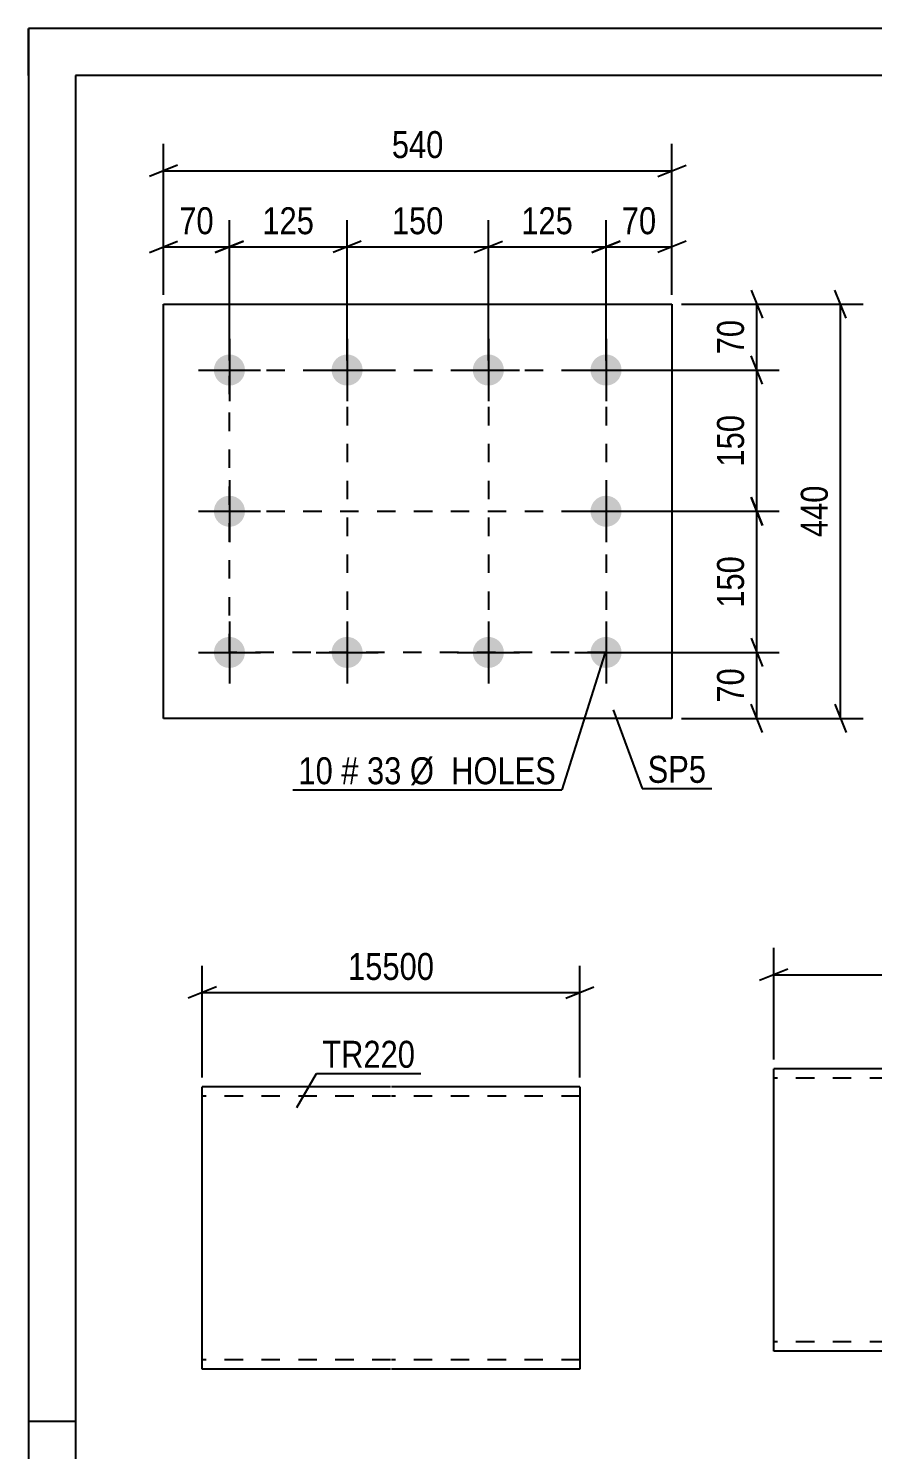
# Model space of a CAD drawing. Header units: millimetres. Extents: x 0 to 420, y 0 to 297.
# Drawn here: x 0 to 89.7, y 146 to 297 of the extents above; entities that cross this region are included whole.
import ezdxf

# ---------------------------------------------------------------- set-up
doc = ezdxf.new("R2010")
doc.units = ezdxf.units.MM
doc.linetypes.add('DXK_LINE_DOT2', pattern=[3.9198, 1.9599, -1.9599])
doc.styles.add('Arial Narrow', font='ARIALN.TTF', dxfattribs={"height": 0.2})

# ---------------------------------------------------------------- blocks, each defined once
blk = doc.blocks.new('Unknown-761545509-1163')
at = {"color": 5, "linetype": 'Continuous'}
for p, q in [((420, 297), (0, 297)), ((0, 297), (0, 0)), ((0, 292), (0, 297)), ((415, 292), (5, 292)), ((5, 292), (5, 5)), ((5, 149), (0, 149))]:
    blk.add_line(p, q, dxfattribs=at)
blk = doc.blocks.new('Part-761545509-7812 - 7811')
at = {"color": 2, "linetype": 'Continuous'}
for p, q in [((38.47, 184.57), (18.47, 184.57)), ((18.47, 156.57), (18.47, 184.57)), ((58.57, 184.57), (38.57, 184.57)), ((58.57, 184.57), (58.57, 154.57)), ((18.47, 154.57), (18.47, 156.57)), ((38.47, 154.57), (18.47, 154.57)), ((58.57, 154.57), (38.57, 154.57))]:
    blk.add_line(p, q, dxfattribs=at)
at = {"color": 7, "linetype": 'DXK_LINE_DOT2'}
for p, q in [((38.47, 183.57), (18.47, 183.57)), ((58.57, 183.57), (38.57, 183.57)), ((18.47, 154.72), (18.47, 156.57)), ((18.47, 155.57), (18.47, 155.65)), ((38.47, 155.57), (18.47, 155.57)), ((58.57, 155.57), (38.57, 155.57)), ((58.57, 155.57), (58.57, 155.65))]:
    blk.add_line(p, q, dxfattribs=at)
blk = doc.blocks.new('Part-761545509-7825 - 7824')
at = {"color": 2, "linetype": 'Continuous'}
for p, q in [((99.16, 186.47), (79.16, 186.47)), ((79.16, 158.47), (79.16, 186.47)), ((119.26, 186.47), (99.26, 186.47)), ((119.26, 186.47), (119.26, 156.47)), ((79.16, 156.47), (79.16, 158.47)), ((99.16, 156.47), (79.16, 156.47)), ((119.26, 156.47), (99.26, 156.47))]:
    blk.add_line(p, q, dxfattribs=at)
at = {"color": 7, "linetype": 'DXK_LINE_DOT2'}
for p, q in [((99.16, 185.47), (79.16, 185.47)), ((119.26, 185.47), (99.26, 185.47)), ((79.16, 156.62), (79.16, 158.47)), ((79.16, 157.47), (79.16, 157.54)), ((99.16, 157.47), (79.16, 157.47)), ((119.26, 157.47), (99.26, 157.47)), ((119.26, 157.47), (119.26, 157.54))]:
    blk.add_line(p, q, dxfattribs=at)
blk = doc.blocks.new('Part-761545509-7843 - 7842')
at = {"color": 2, "linetype": 'Continuous'}
for p, q in [((14.35, 223.71), (14.35, 267.71)), ((14.35, 267.71), (68.35, 267.71)), ((68.35, 267.71), (68.35, 223.71)), ((68.35, 223.71), (14.35, 223.71))]:
    blk.add_line(p, q, dxfattribs=at)
blk = doc.blocks.new('Bolt-761545509-7844 - 7842')
at = {"linetype": 'Continuous'}
for points in [[(21.35, 262.36, -1), (21.35, 259.06, -1)], [(33.85, 262.36, -1), (33.85, 259.06, -1)], [(48.85, 262.36, -1), (48.85, 259.06, -1)], [(61.35, 262.36, -1), (61.35, 259.06, -1)], [(21.35, 247.36, -1), (21.35, 244.06, -1)], [(61.35, 247.36, -1), (61.35, 244.06, -1)], [(21.35, 232.36, -1), (21.35, 229.06, -1)], [(33.85, 232.36, -1), (33.85, 229.06, -1)], [(48.85, 232.36, -1), (48.85, 229.06, -1)], [(61.35, 232.36, -1), (61.35, 229.06, -1)]]:
    blk.add_hatch(color=1, dxfattribs=at).paths.add_polyline_path(points)
at = {"color": 1, "linetype": 'Continuous'}
for p, q in [((21.35, 264.01), (21.35, 257.41)), ((33.85, 264.01), (33.85, 257.41)), ((48.85, 264.01), (48.85, 257.41)), ((61.35, 264.01), (61.35, 257.41)), ((18.05, 260.71), (24.65, 260.71)), ((30.55, 260.71), (37.15, 260.71)), ((45.55, 260.71), (52.15, 260.71)), ((58.05, 260.71), (64.65, 260.71)), ((21.35, 249.01), (21.35, 242.41)), ((61.35, 249.01), (61.35, 242.41)), ((18.05, 245.71), (24.65, 245.71)), ((58.05, 245.71), (64.65, 245.71)), ((21.35, 234.01), (21.35, 227.41)), ((33.85, 234.01), (33.85, 227.41)), ((48.85, 234.01), (48.85, 227.41)), ((61.35, 234.01), (61.35, 227.41)), ((18.05, 230.71), (24.65, 230.71)), ((30.55, 230.71), (37.15, 230.71)), ((45.55, 230.71), (52.15, 230.71)), ((58.05, 230.71), (64.65, 230.71))]:
    blk.add_line(p, q, dxfattribs=at)
blk = doc.blocks.new('Rectangle-761545509-9644 - 7842')
at = {"color": 1, "linetype": 'DXK_LINE_DOT2'}
blk.add_lwpolyline([(21.35, 260.71), (61.35, 260.71), (61.35, 230.71), (21.35, 230.71), (21.35, 260.71)], close=True, dxfattribs=at)
blk = doc.blocks.new('Line-761545509-9654 - 7842')
at = {"color": 1, "linetype": 'DXK_LINE_DOT2'}
blk.add_line((33.85, 260.71), (33.85, 230.71), dxfattribs=at)
blk = doc.blocks.new('Line-761545509-9661 - 7842')
at = {"color": 1, "linetype": 'DXK_LINE_DOT2'}
blk.add_line((48.85, 260.71), (48.85, 230.71), dxfattribs=at)
blk = doc.blocks.new('Line-761545509-9668 - 7842')
at = {"color": 1, "linetype": 'DXK_LINE_DOT2'}
blk.add_line((21.35, 245.71), (61.35, 245.71), dxfattribs=at)
blk = doc.blocks.new('StraightDimension-761545509-8137 - 7811')
at = {"color": 7, "linetype": 'Continuous'}
for p, q in [((18.47, 185.57), (18.47, 197.42)), ((58.57, 185.57), (58.57, 197.42)), ((19.97, 195.17), (16.97, 193.97)), ((57.07, 193.97), (60.07, 195.17)), ((18.47, 194.57), (58.57, 194.57))]:
    blk.add_line(p, q, dxfattribs=at)
at = {"color": 0}
blk.add_wipeout([(43.69, 195.32), (43.69, 199.52), (33.35, 199.52), (33.35, 195.32)], dxfattribs=at)
at = {"color": 3, "style": 'Arial Narrow'}
blk.add_text('15500', height=2.863, dxfattribs=at).set_placement((33.95, 195.92))
blk = doc.blocks.new('StraightDimension-761545509-8141 - 7824')
at = {"color": 7, "linetype": 'Continuous'}
for p, q in [((79.16, 187.47), (79.16, 199.32)), ((119.26, 187.47), (119.26, 199.32)), ((80.66, 197.07), (77.66, 195.87)), ((79.16, 196.47), (119.26, 196.47)), ((117.76, 195.87), (120.76, 197.07))]:
    blk.add_line(p, q, dxfattribs=at)
at = {"color": 0}
blk.add_wipeout([(104.38, 197.22), (104.38, 201.42), (94.04, 201.42), (94.04, 197.22)], dxfattribs=at)
at = {"color": 3, "style": 'Arial Narrow'}
blk.add_text('17700', height=2.863, dxfattribs=at).set_placement((94.64, 197.82))
blk = doc.blocks.new('StraightDimension-761545509-11069 - 7842')
at = {"color": 7, "linetype": 'Continuous'}
for p, q in [((77.95, 259.21), (76.75, 262.21)), ((62.35, 260.71), (79.75, 260.71)), ((77.35, 245.71), (77.35, 260.71)), ((76.75, 247.21), (77.95, 244.21)), ((62.35, 245.71), (79.75, 245.71))]:
    blk.add_line(p, q, dxfattribs=at)
at = {"color": 0}
blk.add_wipeout([(76.6, 256.55), (72.4, 256.55), (72.4, 249.86), (76.6, 249.86)], dxfattribs=at)
at = {"color": 3, "style": 'Arial Narrow'}
blk.add_text('150', height=2.863, rotation=90.0002, dxfattribs=at).set_placement((76, 250.46))
blk = doc.blocks.new('StraightDimension-761545509-8177 - 7842')
at = {"color": 7, "linetype": 'Continuous'}
for p, q in [((76.75, 269.21), (77.95, 266.21)), ((69.35, 267.71), (79.75, 267.71)), ((77.35, 260.71), (77.35, 267.71)), ((77.95, 259.21), (76.75, 262.21)), ((62.35, 260.71), (79.75, 260.71))]:
    blk.add_line(p, q, dxfattribs=at)
at = {"color": 0}
blk.add_wipeout([(76.6, 266.63), (72.4, 266.63), (72.4, 261.78), (76.6, 261.78)], dxfattribs=at)
at = {"color": 3, "style": 'Arial Narrow'}
blk.add_text('70', height=2.863, rotation=90.0002, dxfattribs=at).set_placement((76, 262.38))
blk = doc.blocks.new('StraightDimension-761545509-8180 - 7842')
at = {"color": 7, "linetype": 'Continuous'}
for p, q in [((76.75, 232.21), (77.95, 229.21)), ((62.35, 230.71), (79.75, 230.71)), ((77.35, 223.71), (77.35, 230.71)), ((77.95, 222.21), (76.75, 225.21)), ((69.35, 223.71), (79.75, 223.71))]:
    blk.add_line(p, q, dxfattribs=at)
at = {"color": 0}
blk.add_wipeout([(76.6, 229.63), (72.4, 229.63), (72.4, 224.78), (76.6, 224.78)], dxfattribs=at)
at = {"color": 3, "style": 'Arial Narrow'}
blk.add_text('70', height=2.863, rotation=90.0002, dxfattribs=at).set_placement((76, 225.38))
blk = doc.blocks.new('StraightDimension-761545509-8193 - 7842')
at = {"color": 7, "linetype": 'Continuous'}
for p, q in [((86.85, 266.21), (85.65, 269.21)), ((69.35, 267.71), (88.65, 267.71)), ((86.25, 223.71), (86.25, 267.71)), ((85.65, 225.21), (86.85, 222.21)), ((69.35, 223.71), (88.65, 223.71))]:
    blk.add_line(p, q, dxfattribs=at)
at = {"color": 0}
blk.add_wipeout([(85.5, 249.05), (81.3, 249.05), (81.3, 242.36), (85.5, 242.36)], dxfattribs=at)
at = {"color": 3, "style": 'Arial Narrow'}
blk.add_text('440', height=2.863, rotation=90.0002, dxfattribs=at).set_placement((84.9, 242.96))
blk = doc.blocks.new('StraightDimension-761545509-8197 - 7842')
at = {"color": 7, "linetype": 'Continuous'}
for p, q in [((61.35, 261.71), (61.35, 276.64)), ((68.35, 268.71), (68.35, 276.64)), ((59.85, 273.19), (62.85, 274.39)), ((61.35, 273.79), (68.35, 273.79)), ((69.85, 274.39), (66.85, 273.19))]:
    blk.add_line(p, q, dxfattribs=at)
at = {"color": 0}
blk.add_wipeout([(67.27, 274.54), (67.27, 278.74), (62.42, 278.74), (62.42, 274.54)], dxfattribs=at)
at = {"color": 3, "style": 'Arial Narrow'}
blk.add_text('70', height=2.863, dxfattribs=at).set_placement((63.02, 275.14))
blk = doc.blocks.new('StraightDimension-761545509-8201 - 7842')
at = {"color": 7, "linetype": 'Continuous'}
for p, q in [((14.35, 268.71), (14.35, 276.64)), ((21.35, 261.71), (21.35, 276.64)), ((12.85, 273.19), (15.85, 274.39)), ((14.35, 273.79), (21.35, 273.79)), ((22.85, 274.39), (19.85, 273.19))]:
    blk.add_line(p, q, dxfattribs=at)
at = {"color": 0}
blk.add_wipeout([(20.27, 274.54), (20.27, 278.74), (15.42, 278.74), (15.42, 274.54)], dxfattribs=at)
at = {"color": 3, "style": 'Arial Narrow'}
blk.add_text('70', height=2.863, dxfattribs=at).set_placement((16.02, 275.14))
blk = doc.blocks.new('StraightDimension-761545509-8217 - 7842')
at = {"color": 7, "linetype": 'Continuous'}
for p, q in [((14.35, 268.71), (14.35, 284.73)), ((68.35, 268.71), (68.35, 284.73)), ((15.85, 282.48), (12.85, 281.28)), ((66.85, 281.28), (69.85, 282.48)), ((14.35, 281.88), (68.35, 281.88))]:
    blk.add_line(p, q, dxfattribs=at)
at = {"color": 0}
blk.add_wipeout([(44.69, 282.63), (44.69, 286.83), (38, 286.83), (38, 282.63)], dxfattribs=at)
at = {"color": 3, "style": 'Arial Narrow'}
blk.add_text('540', height=2.863, dxfattribs=at).set_placement((38.6, 283.23))
blk = doc.blocks.new('StraightDimension-761545509-11067 - 7842')
at = {"color": 7, "linetype": 'Continuous'}
for p, q in [((77.95, 244.21), (76.75, 247.21)), ((62.35, 245.71), (79.75, 245.71)), ((77.35, 230.71), (77.35, 245.71)), ((76.75, 232.21), (77.95, 229.21)), ((62.35, 230.71), (79.75, 230.71))]:
    blk.add_line(p, q, dxfattribs=at)
at = {"color": 0}
blk.add_wipeout([(76.6, 241.55), (72.4, 241.55), (72.4, 234.86), (76.6, 234.86)], dxfattribs=at)
at = {"color": 3, "style": 'Arial Narrow'}
blk.add_text('150', height=2.863, rotation=90.0002, dxfattribs=at).set_placement((76, 235.46))
blk = doc.blocks.new('StraightDimension-761545509-11071 - 7842')
at = {"color": 7, "linetype": 'Continuous'}
for p, q in [((21.35, 261.71), (21.35, 276.64)), ((33.85, 261.71), (33.85, 276.64)), ((19.85, 273.19), (22.85, 274.39)), ((21.35, 273.79), (33.85, 273.79)), ((35.35, 274.39), (32.35, 273.19))]:
    blk.add_line(p, q, dxfattribs=at)
at = {"color": 0}
blk.add_wipeout([(30.94, 274.54), (30.94, 278.74), (24.25, 278.74), (24.25, 274.54)], dxfattribs=at)
at = {"color": 3, "style": 'Arial Narrow'}
blk.add_text('125', height=2.863, dxfattribs=at).set_placement((24.85, 275.14))
blk = doc.blocks.new('StraightDimension-761545509-11073 - 7842')
at = {"color": 7, "linetype": 'Continuous'}
for p, q in [((33.85, 261.71), (33.85, 276.64)), ((48.85, 261.71), (48.85, 276.64)), ((35.35, 274.39), (32.35, 273.19)), ((33.85, 273.79), (48.85, 273.79)), ((47.35, 273.19), (50.35, 274.39))]:
    blk.add_line(p, q, dxfattribs=at)
at = {"color": 0}
blk.add_wipeout([(44.69, 274.54), (44.69, 278.74), (38, 278.74), (38, 274.54)], dxfattribs=at)
at = {"color": 3, "style": 'Arial Narrow'}
blk.add_text('150', height=2.863, dxfattribs=at).set_placement((38.6, 275.14))
blk = doc.blocks.new('StraightDimension-761545509-11075 - 7842')
at = {"color": 7, "linetype": 'Continuous'}
for p, q in [((48.85, 261.71), (48.85, 276.64)), ((61.35, 261.71), (61.35, 276.64)), ((47.35, 273.19), (50.35, 274.39)), ((48.85, 273.79), (61.35, 273.79)), ((62.85, 274.39), (59.85, 273.19))]:
    blk.add_line(p, q, dxfattribs=at)
at = {"color": 0}
blk.add_wipeout([(58.44, 274.54), (58.44, 278.74), (51.75, 278.74), (51.75, 274.54)], dxfattribs=at)
at = {"color": 3, "style": 'Arial Narrow'}
blk.add_text('125', height=2.863, dxfattribs=at).set_placement((52.35, 275.14))
blk = doc.blocks.new('Mark-761545509-8348 - 7811')
at = {"color": 0}
blk.add_wipeout([(41.08, 186.59), (41.08, 189.59), (31.21, 189.59), (31.21, 186.59)], dxfattribs=at)
blk.add_wipeout([(41.08, 186.59), (41.08, 189.59), (31.21, 189.59), (31.21, 186.59)], dxfattribs=at)
at = {"color": 30, "linetype": 'Continuous'}
for p, q in [((28.49, 182.37), (30.61, 185.99)), ((30.61, 185.99), (41.68, 185.99))]:
    blk.add_line(p, q, dxfattribs=at)
at = {"color": 3, "style": 'Arial Narrow'}
blk.add_text('TR220', height=2.863, dxfattribs=at).set_placement((31.21, 186.59))
blk = doc.blocks.new('Mark-761545509-8364 - 7842')
at = {"color": 0}
blk.add_wipeout([(71.98, 216.86), (71.98, 219.86), (65.77, 219.86), (65.77, 216.86)], dxfattribs=at)
blk.add_wipeout([(71.98, 216.86), (71.98, 219.86), (65.77, 219.86), (65.77, 216.86)], dxfattribs=at)
at = {"color": 30, "linetype": 'Continuous'}
for p, q in [((62.09, 224.6), (65.17, 216.26)), ((65.17, 216.26), (72.58, 216.26))]:
    blk.add_line(p, q, dxfattribs=at)
at = {"color": 3, "style": 'Arial Narrow'}
blk.add_text('SP5', height=2.863, dxfattribs=at).set_placement((65.77, 216.86))
blk = doc.blocks.new('Mark-761545509-8367 - 7842')
at = {"color": 0}
for points in [[(32.33, 216.71), (32.33, 219.71), (28.68, 219.71), (28.68, 216.71)], [(35.06, 216.71), (35.06, 219.71), (33.23, 219.71), (33.23, 216.71)], [(39.62, 216.71), (39.62, 219.71), (35.96, 219.71), (35.96, 216.71)], [(56.04, 216.71), (56.04, 219.71), (40.52, 219.71), (40.52, 216.71)]]:
    blk.add_wipeout(points, dxfattribs=at)
for points in [[(32.33, 216.71), (32.33, 219.71), (28.68, 219.71), (28.68, 216.71)], [(35.06, 216.71), (35.06, 219.71), (33.23, 219.71), (33.23, 216.71)], [(39.62, 216.71), (39.62, 219.71), (35.96, 219.71), (35.96, 216.71)], [(56.04, 216.71), (56.04, 219.71), (40.52, 219.71), (40.52, 216.71)]]:
    blk.add_wipeout(points, dxfattribs=at)
at = {"color": 7, "linetype": 'Continuous'}
for p in [(61.22, 230.6), (28.08, 216.11)]:
    blk.add_line(p, (56.64, 216.11), dxfattribs=at)
at = {"color": 3, "style": 'Arial Narrow'}
for s, height, p in [('10', 2.863, (28.68, 216.71)), ('#', 2.86, (33.23, 216.71)), ('33', 2.863, (35.96, 216.71)), ('Ø  HOLES', 2.863, (40.52, 216.71))]:
    blk.add_text(s, height=height, dxfattribs=at).set_placement(p)

msp = doc.modelspace()

# ---------------------------------------------------------------- block references
for name in ['Unknown-761545509-1163', 'Part-761545509-7843 - 7842', 'Bolt-761545509-7844 - 7842', 'Rectangle-761545509-9644 - 7842', 'Line-761545509-9654 - 7842', 'Line-761545509-9661 - 7842', 'Line-761545509-9668 - 7842', 'Part-761545509-7825 - 7824', 'Part-761545509-7812 - 7811']:
    msp.add_blockref(name, (0, 0))

# ---------------------------------------------------------------- next in the draw order: block references
for name in ['StraightDimension-761545509-8201 - 7842', 'StraightDimension-761545509-11069 - 7842', 'StraightDimension-761545509-8180 - 7842', 'Mark-761545509-8367 - 7842', 'StraightDimension-761545509-8141 - 7824', 'StraightDimension-761545509-8137 - 7811']:
    msp.add_blockref(name, (0, 0))

# ---------------------------------------------------------------- next in the draw order: block references
for name in ['StraightDimension-761545509-8177 - 7842', 'Mark-761545509-8348 - 7811']:
    msp.add_blockref(name, (0, 0))

# ---------------------------------------------------------------- next in the draw order: block references
msp.add_blockref('StraightDimension-761545509-8193 - 7842', (0, 0))

# ---------------------------------------------------------------- next in the draw order: block references
for name in ['StraightDimension-761545509-8197 - 7842', 'StraightDimension-761545509-11067 - 7842', 'Mark-761545509-8364 - 7842']:
    msp.add_blockref(name, (0, 0))

# ---------------------------------------------------------------- next in the draw order: block references
msp.add_blockref('StraightDimension-761545509-8217 - 7842', (0, 0))

# ---------------------------------------------------------------- next in the draw order: block references
msp.add_blockref('StraightDimension-761545509-11071 - 7842', (0, 0))

# ---------------------------------------------------------------- next in the draw order: block references
msp.add_blockref('StraightDimension-761545509-11073 - 7842', (0, 0))

# ---------------------------------------------------------------- next in the draw order: block references
msp.add_blockref('StraightDimension-761545509-11075 - 7842', (0, 0))

doc.saveas('drawing.dxf')
